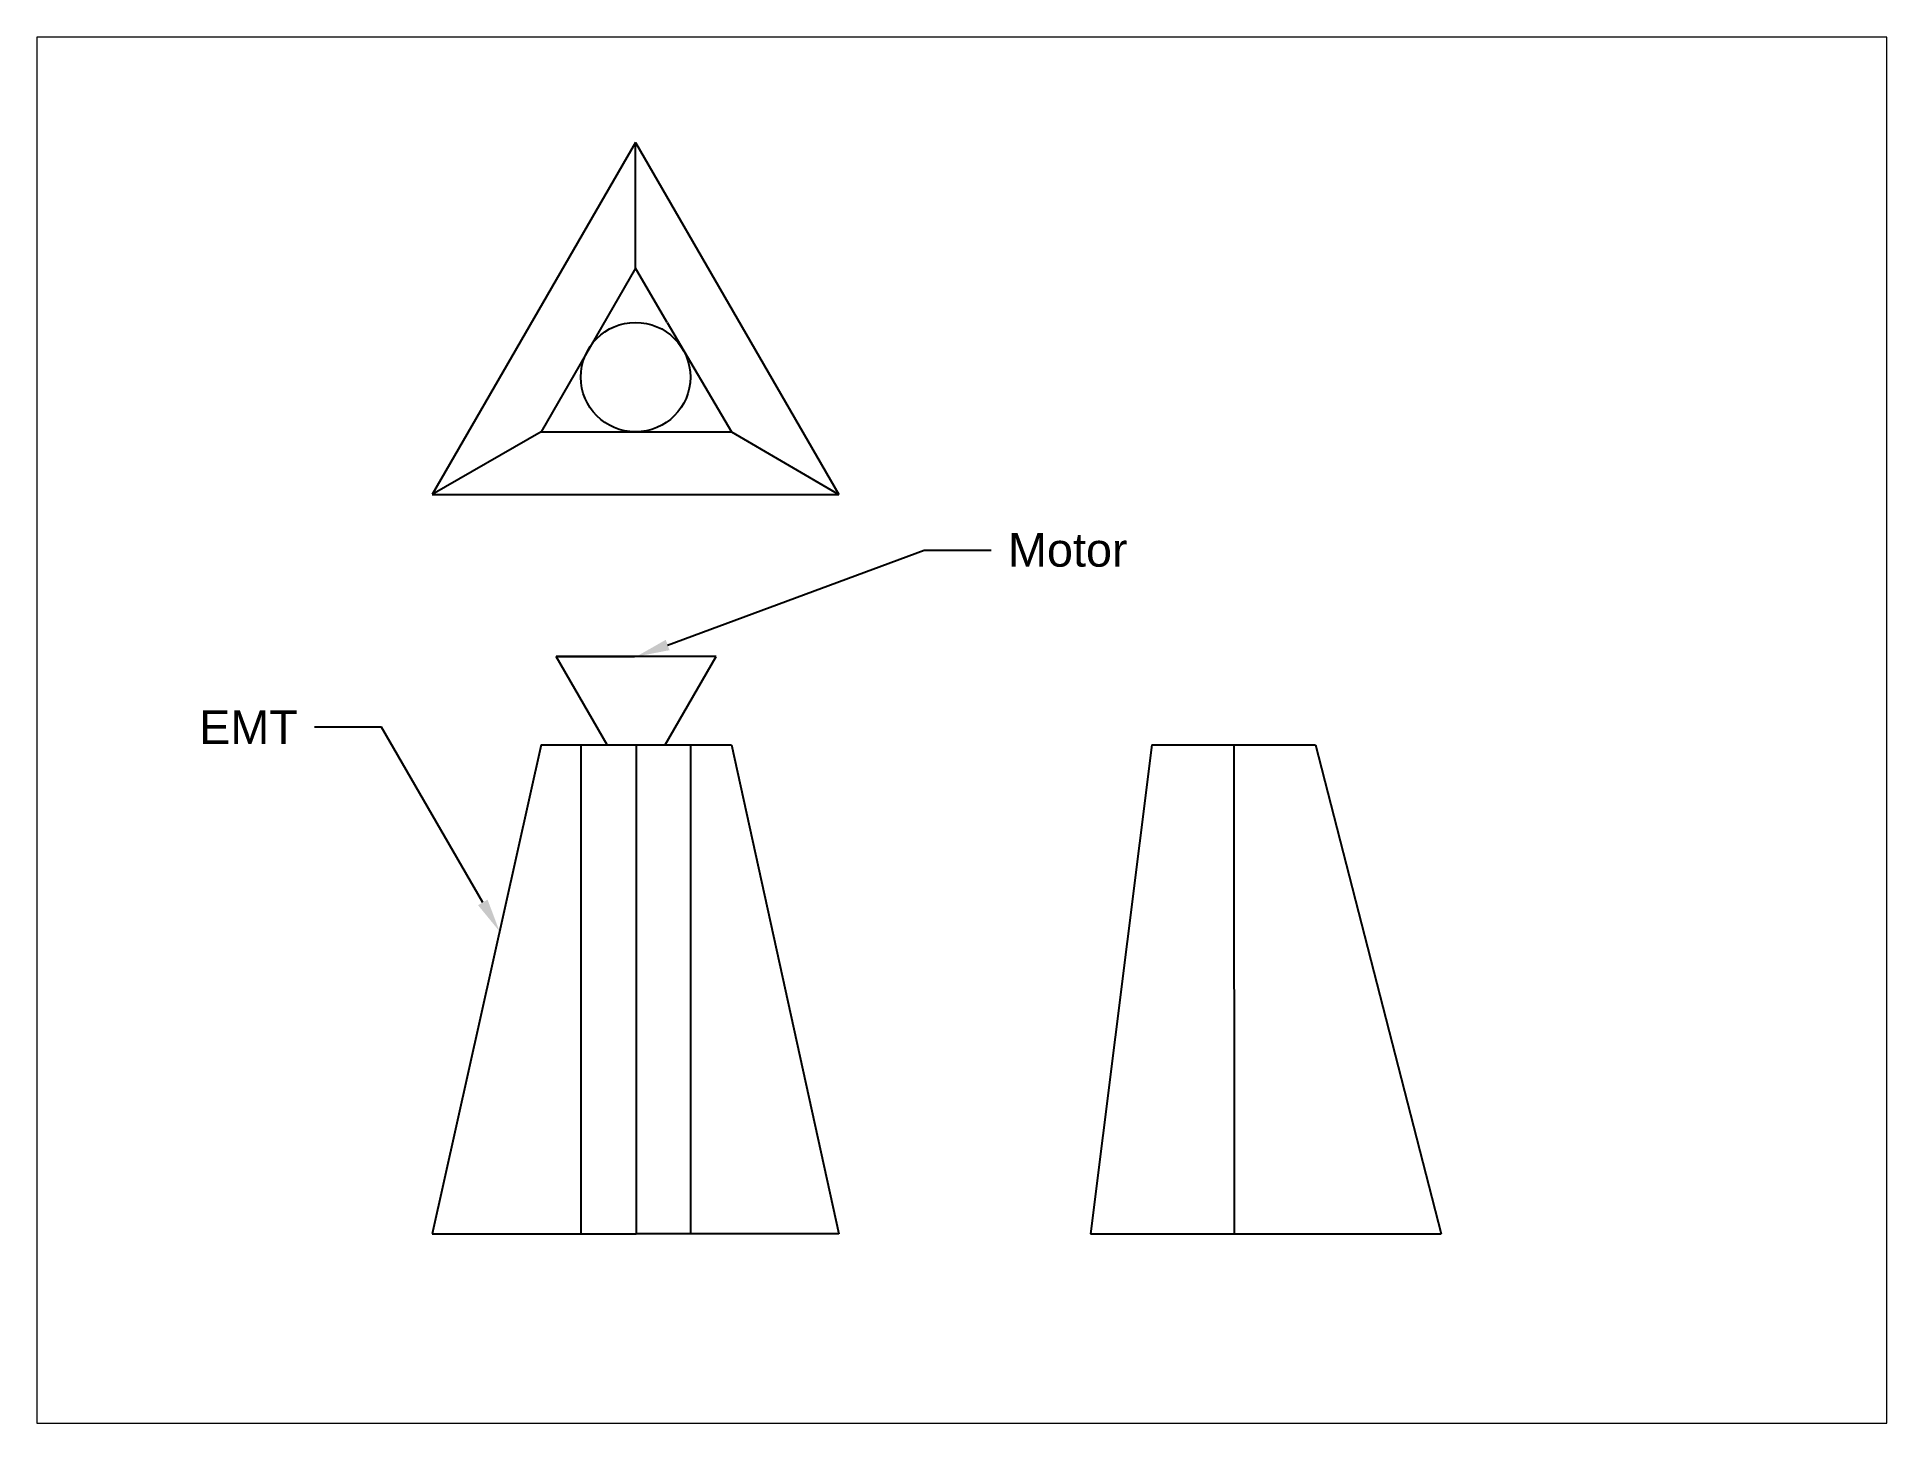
# Paper-space layout 'Layout1' of a CAD drawing. Header units: inches. Extents: x 0.23 to 10.17, y 0.31 to 7.76.
# The model-space entities are those that its viewports show. They can reach past a viewport. Long polylines and large blocks are cut down to what shows.
import ezdxf
from ezdxf import colors
from ezdxf.entities.mleader import LeaderData, LeaderLine
from ezdxf.math import Vec2, Vec3

# ---------------------------------------------------------------- set-up
doc = ezdxf.new("R2010")
doc.units = ezdxf.units.IN
doc.header["$MEASUREMENT"] = 0
doc.styles.get("Standard").update_dxf_attribs({"font": 'arial.ttf'})

msp = doc.modelspace()

# ---------------------------------------------------------------- linework, layer by layer
for p, q in [((0, 120), (-103.92, -60)), ((0, 120), (103.92, -60)), ((0, 55.71), (0, 120)), ((0, 55.71), (-48.33, -28)), ((16.08, 27.86), (0, 55.71)), ((16.08, 27.86), (49, -28)), ((-48.33, -28), (-103.92, -60)), ((-48.33, -28), (49, -28)), ((49, -28), (103.92, -60)), ((-103.92, -60), (103.92, -60)), ((-40.55, -142.88), (-0.5, -142.88)), ((-48.33, -188), (-103.92, -438)), ((-48.33, -188), (49, -188)), ((0.33, -188), (0.33, -438)), ((49, -188), (103.92, -438)), ((263.92, -188), (232.5, -438)), ((263.92, -188), (347.64, -188)), ((305.78, -188), (306, -438)), ((347.64, -188), (411.92, -438)), ((-103.92, -438), (0.33, -438)), ((103.92, -438), (0.33, -438)), ((232.5, -438), (411.92, -438))]:
    msp.add_line(p, q)
at = {"color": 242, "true_color": 0xcd2027}
for p, q in [((-14.5, -188), (-40.55, -142.88)), ((41.22, -142.88), (-40.55, -142.88)), ((15.17, -188), (41.22, -142.88))]:
    msp.add_line(p, q, dxfattribs=at)
at = {"color": 11, "true_color": 0xf27172}
for p, q in [((-28, -188), (-28, -438)), ((28, -188), (28, -438))]:
    msp.add_line(p, q, dxfattribs=at)
msp.add_circle((0, 0), 28, dxfattribs=at)

psp = doc.layouts.get("Layout1")

# ---------------------------------------------------------------- leaders
ml = psp.add_multileader_mtext('Standard')
ml.set_content('Motor', color=256)
ml.set_leader_properties()
ml.build(insert=Vec2(0, 0))
ml.multileader.update_dxf_attribs({"dogleg_length": 0.36, "arrow_head_size": 0.18})
ctx = ml.context
ctx.base_point, ctx.char_height, ctx.arrow_head_size, ctx.landing_gap_size, ctx.plane_origin = Vec3(5.36, 5), 0.18, 0.18, 0.09, Vec3(3.4527, 4.428)
notes = []
notes.append((ctx, [(0, (1, 1, 0), (5, 5), (1, 0), 0.36, [(0, [(3.4527, 4.428)], 0, [])])]))
ctx.mtext.insert, ctx.mtext.flow_direction = Vec3(5.45, 5.0915), 5
ml = psp.add_multileader_mtext('Standard')
ml.set_content('EMT', color=256)
ml.set_leader_properties()
ml.build(insert=Vec2(0, 0))
ml.multileader.update_dxf_attribs({"dogleg_length": 0.36, "arrow_head_size": 0.18})
ctx = ml.context
ctx.base_point, ctx.char_height, ctx.arrow_head_size, ctx.landing_gap_size, ctx.plane_origin = Vec3(1.0389, 4.0489), 0.18, 0.18, 0.09, Vec3(2.7184, 2.9514)
ctx.text_align_type = 2
notes.append((ctx, [(0, (1, 1, 0), (2.0848, 4.0489), (-1, 0), 0.36, [(0, [(2.7184, 2.9514)], 0, [])])]))
ctx.mtext.insert, ctx.mtext.alignment, ctx.mtext.flow_direction = Vec3(1.6348, 4.1389), 3, 5
for ctx, leaders in notes:
    for number, flags, end, landing, length, lines in leaders:
        leader = LeaderData()
        leader.index, (leader.has_last_leader_line, leader.has_dogleg_vector, leader.attachment_direction) = number, flags
        leader.last_leader_point, leader.dogleg_vector, leader.dogleg_length = Vec3(end), Vec3(landing), length
        for number, points, colour, breaks in lines:
            line = LeaderLine()
            line.index, line.vertices, line.color, line.breaks = number, Vec3.list(points), colors.encode_raw_color(colour), breaks
            leader.lines.append(line)
        ctx.leaders.append(leader)

# ---------------------------------------------------------------- viewports
at = {"layer": '0'}
psp.add_viewport(center=(5.203, 4.0337), size=(9.94, 7.446769), view_center_point=(166.8785, -180.3864), view_height=708.565504, dxfattribs=at)

doc.saveas('drawing.dxf')
